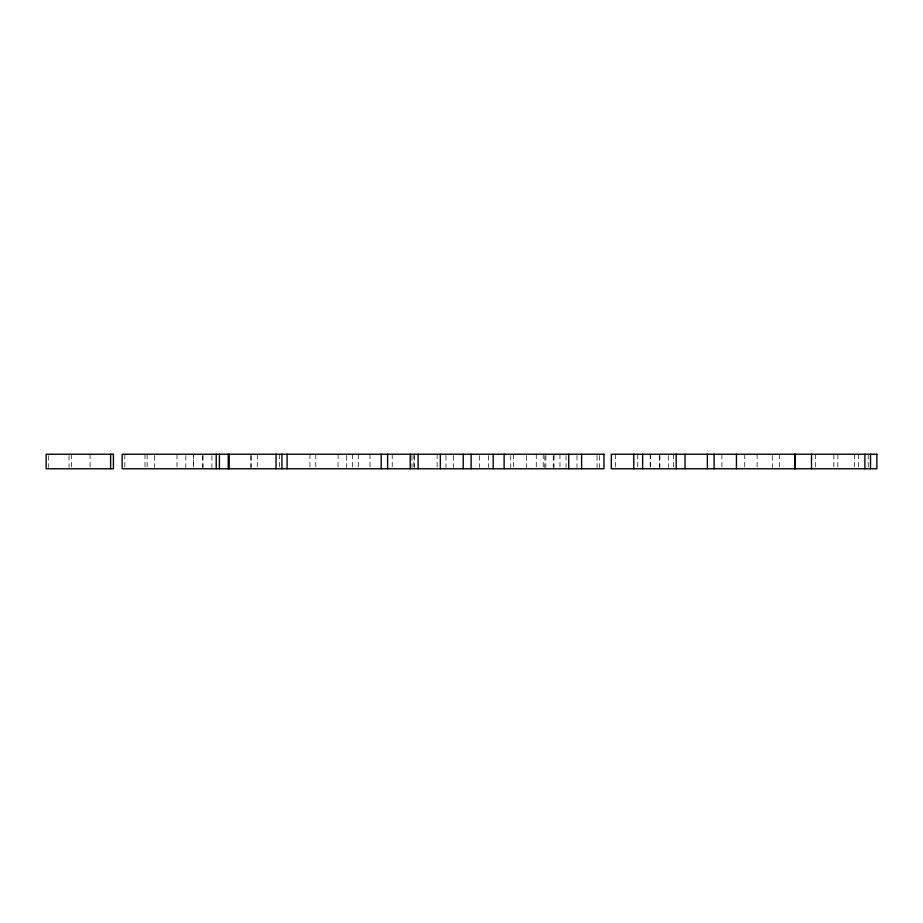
<?xml version="1.0" encoding="UTF-8"?>
<svg xmlns="http://www.w3.org/2000/svg" width="923" height="923" viewBox="0 0 923 923"><rect width="100%" height="100%" fill="white"/><g stroke="black" fill="none" stroke-linecap="round" stroke-linejoin="round"><path stroke-width="0.69" stroke-dasharray="4.62 3.46" d="M868.243 454.231L868.243 467.453M858.344 454.231L858.344 467.453M854.502 454.231L854.502 467.453M837.911 454.231L837.784 467.453M833.85 454.231L833.85 467.453M815.574 454.231L815.574 467.453M779.439 454.231L779.439 467.453M772.574 455.547L772.574 467.453M757.102 454.231L757.102 467.453M744.746 454.231L744.746 467.453M721.878 454.231L721.878 467.453M673.536 454.231L673.536 467.453M668.69 455.547L668.69 467.453M659.876 455.547L659.876 467.453M659.322 455.547L659.322 467.453M650.669 454.231L650.669 467.453M650.207 454.231L650.207 467.453M637.735 454.231L637.735 467.453M615.399 454.231L615.399 467.453M599.327 455.547L599.327 467.453M597.043 455.547L597.043 467.453M576.979 455.547L576.979 467.453M566.053 455.547L566.053 467.453M559.961 454.231L559.961 467.453M554.019 455.547L554.019 467.453M553.258 455.547L553.258 467.453M545.874 455.547L545.874 467.453M544.87 455.547L544.766 467.453M543.197 454.231L543.197 467.453M536.275 454.231L536.275 467.453M526.468 455.547L526.468 467.453M513.407 454.231L513.407 467.453M510.731 455.547L510.731 467.453M488.382 455.547L488.382 467.453M479.556 455.547L479.556 467.453M453.562 455.547L453.562 467.453M445.971 455.547L445.971 467.453M437.144 454.231L437.144 467.453M414.658 455.547L414.658 467.453M413.873 454.231L413.873 467.453M411.97 455.547L411.97 467.453M392.217 454.231L392.217 467.453M370.008 454.231L370.008 467.453M358.309 454.231L358.309 467.453M352.448 454.231L352.448 467.453M346.702 455.547L346.702 467.453M338.13 454.231L337.991 467.453M315.781 454.231L315.781 467.453M309.955 454.231L309.955 467.453M279.657 454.231L279.657 467.453M257.309 454.231L257.309 467.453M251.552 455.547L251.552 467.453M250.583 455.547L250.583 467.453M211.909 455.547L211.909 467.453M203.083 455.547L203.083 467.453M202.529 455.547L202.529 467.453M193.415 454.231L193.415 467.453L193.345 455.547M185.823 455.547L185.823 467.453M176.985 454.231L176.985 467.453M154.51 455.547L154.51 467.453M147.161 454.231L147.161 467.453M144.992 454.231L144.992 467.453M124.813 454.231L124.813 467.453M90.062 454.231L90.062 467.453M71.44 454.231L71.44 467.453M69.017 455.547L69.017 467.453M48.711 455.547L48.711 467.453"/><path stroke-width="1.38" d="M870.527 454.231L870.527 468.769M864.897 454.231L864.897 468.769M811.513 454.231L811.513 468.769M794.911 454.231L794.911 468.769M794.784 454.231L794.784 468.769M736.439 454.231L736.439 468.769M714.102 454.231L714.102 468.769M707.364 454.231L707.364 468.769M685.028 454.231L685.028 468.769M676.19 454.231L676.19 468.769M642.616 454.231L642.616 468.769M633.778 454.231L633.778 468.769M581.605 454.231L581.605 468.769M568.741 454.231L568.741 468.769M504.12 454.231L504.12 468.769M493.194 454.231L493.194 468.769M471.111 454.231L471.111 468.769M463.219 454.231L463.219 468.769M440.34 454.231L440.34 468.769M418.131 454.231L418.131 468.769M410.239 454.231L410.239 468.769M387.625 454.231L387.625 468.769M381.176 454.231L381.176 468.769M287.088 454.231L287.088 468.769M281.93 454.231L281.93 468.769M276.046 454.231L276.046 468.769M229.204 454.231L229.204 468.769M228.235 454.231L228.235 468.769M219.409 454.231L219.409 468.769M216.213 454.231L216.213 468.769M110.61 454.231L110.61 468.769M113.425 454.231L46.15 454.231L46.15 468.769L113.425 468.769L113.425 454.231M603.954 454.231L122.136 454.231L122.136 468.769L603.954 468.769L603.954 454.231M876.85 454.231L611.303 454.231L611.303 468.769L876.85 468.769L876.85 454.231"/></g></svg>
